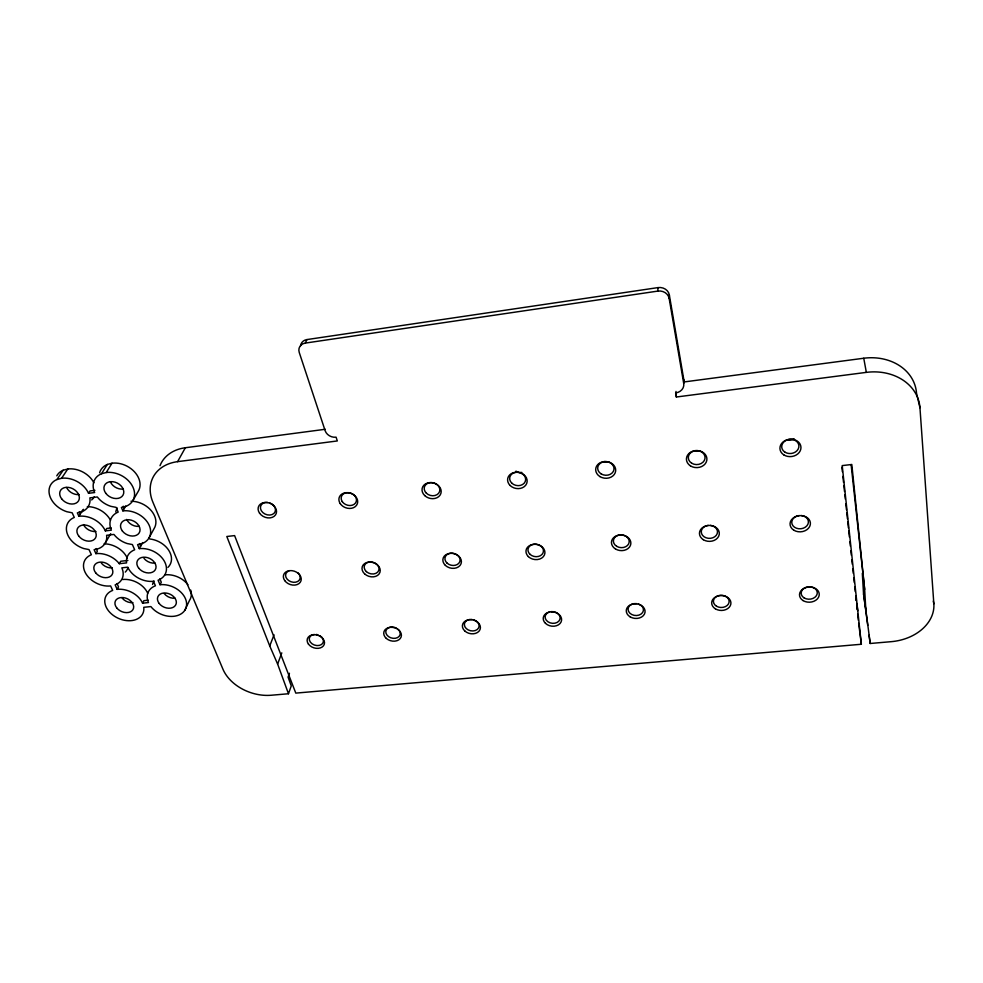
<?xml version="1.0" encoding="UTF-8"?>
<svg xmlns="http://www.w3.org/2000/svg" width="983" height="983" viewBox="0 0 983 983"><rect width="100%" height="100%" fill="white"/><g stroke="black" fill="none" stroke-linecap="round" stroke-linejoin="round"><path stroke-width="1.47" d="M869.033 635.215L870.213 643.484L891.286 641.666A45.55 34.331 -5.2 0 0 933.85 603.845L919.953 407.736A49.801 40.881 -10.6 0 0 866.342 372.373L676.353 397.009L675.64 392.942A9.597 8.282 -0.3 0 0 683.726 383.53L683.824 379.757L669.337 294.961A9.891 8.884 -1.6 0 0 658.02 287.601L306.991 339.565A9.351 7.864 26.7 0 0 300.614 345.758M676.353 397.009L675.985 391.443M683.726 383.53L669.165 298.5L669.337 294.961M669.165 298.5A9.941 8.908 -1.5 0 0 657.787 291.103L658.02 287.601M325.287 429.276L185.345 447.744L177.591 461.654A43.424 33.275 25.5 0 0 152.844 502.043L222.895 669.091A39.725 28.716 19.3 0 0 271.247 695.239L288.474 693.752L291.263 685.901L288.068 677.115L289.457 673.257M288.474 693.752L277.624 664.066L281.802 652.859M277.624 664.066L269.735 645.954L274.036 634.821M184.743 610.406L189.51 600.392A20.299 14.856 23.5 0 0 190.739 590.095M177.591 461.654L337.316 440.949L336.088 437.189A9.031 7.409 22.3 0 1 325.164 430.751L299.25 352.492A9.388 7.889 26.7 0 1 305.283 343.092L306.991 339.565M93.926 482.8A21.491 15.9 28.8 0 0 67.79 469.002L63.158 470.23L56.928 479.52A21.7 15.974 28.7 0 0 49.728 495.727A21.7 15.974 28.7 0 0 66.893 511.738L72.152 512.782L74.29 517.439A21.245 15.507 27.2 0 0 67.053 533.044A21.245 15.507 27.2 0 0 83.838 548.563L89.011 549.583L91.37 554.744A20.815 15.04 25.7 0 0 86.025 573.949A20.815 15.04 25.7 0 0 110.637 585.954L112.664 590.402A20.41 14.622 24.3 0 0 116.424 617.385A20.41 14.622 24.3 0 0 143.764 607.31L150.878 606.572A20.496 14.905 23.4 0 0 176.928 615.702A20.496 14.905 23.4 0 0 184.693 597.136A20.496 14.905 23.4 0 0 160.008 584.725L161.286 582.231L159.824 578.864M142.584 603.181L148.458 602.567A20.496 14.905 23.4 0 1 155.437 585.782L153.483 581.297A20.889 15.347 24.8 0 1 127.778 567.179L121.831 567.842A20.815 15.04 25.7 0 1 115.146 584.885L117.161 589.345A20.41 14.622 24.3 0 1 142.584 603.181L143.874 600.687L148.273 600.22M148.851 538.229L154.11 528.559A21.122 15.765 26.4 0 0 151.284 510.669A21.122 15.765 26.4 0 0 130.985 501.219M160.008 584.725L158.066 580.216A20.889 15.347 24.8 0 0 164.1 560.777A20.889 15.347 24.8 0 0 139.291 548.649L142.621 542.579M117.161 589.345L118.513 586.863L117.014 583.533M119.324 563.714L126.549 562.903A20.889 15.347 24.8 0 1 134.671 549.78L132.398 544.57L127.163 543.538A21.319 15.826 26.3 0 1 113.917 534.433L106.619 535.293A21.245 15.507 27.2 0 1 98.681 548.575L94.122 549.694L95.916 553.638A20.815 15.04 25.7 0 1 119.324 563.714L120.688 561.256L127.901 560.445M132.791 500.728L138.296 491.254A21.565 16.232 28 0 0 134.376 471.717A21.565 16.232 28 0 0 112.025 463.214L107.307 464.455A21.565 16.232 28 0 0 99.59 472.737M139.291 548.649L137.571 544.668L142.203 543.538A21.319 15.826 26.3 0 0 148.175 523.349A21.319 15.826 26.3 0 0 122.887 510.89L125.677 506.134M105.107 543.316L110.735 533.683M95.916 553.638L97.342 551.205L96.15 548.575M83.432 509.317L81.958 511.688L77.338 512.868L78.886 516.259A21.245 15.507 27.2 0 1 105.328 530.881L106.742 528.461L111.263 527.92M78.886 516.259L82.609 510.324M56.928 479.52L61.585 478.279A21.7 15.974 28.7 0 1 88.544 493.306L94.663 492.544A21.773 16.306 27.8 0 1 101.458 473.757L106.201 472.516L112.025 463.214M88.544 493.306L90.031 490.947L94.921 490.333M101.458 473.757L107.307 464.455M61.585 478.279L67.79 469.002M305.283 343.092L657.787 291.103M684.266 381.92L863.75 358.242A49.003 40.463 -11.1 0 1 916.512 393.163L919.953 407.736M105.328 530.881L111.349 530.156A21.319 15.826 26.3 0 1 118.193 512.082L116.141 507.375L110.833 506.331A21.773 16.306 27.8 0 1 97.305 496.956L89.895 497.877A21.7 15.974 28.7 0 1 81.958 511.688M870.213 643.484L865.851 610.087L864.659 589.382L851.806 464.492L842.21 465.598L861.354 644.258L295.797 693.113L234.605 535.6L226.815 536.497L269.735 645.954M79.353 511.615L80.385 513.876M123.293 506.208L124.288 508.506M139.488 543.562L140.63 546.216M122.887 510.89L121.388 507.461L126.094 506.27A21.773 16.306 27.8 0 0 131.98 485.307A21.773 16.306 27.8 0 0 106.201 472.516M933.285 601.105L933.85 603.845M863.75 358.242L866.342 372.373M851.106 464.59L864.659 589.382M862.324 573.335L863.541 593.892L865.851 610.087M867.743 625.335L863.541 593.892M855.775 596.091L856.377 600.515M856.783 603.451L857.778 610.812M861.354 644.258L858.663 623.308M841.903 467.269L842.394 471.815M842.886 476.374L843.537 482.432M843.856 485.467L844.508 491.525M844.839 494.56L845.319 499.106M845.81 503.652L846.461 509.722M846.793 512.757L847.444 518.815M847.764 521.85L848.415 527.92M848.747 530.943L849.398 537.013M849.877 541.559L850.369 546.106M850.86 550.652L851.352 555.211M851.831 559.757L852.322 564.303M852.814 568.85L853.305 573.396M853.785 577.943L854.276 582.501M854.768 587.048L855.259 591.594M855.738 596.14L856.23 600.662M856.709 605.196L857.201 609.718M857.692 614.252L858.331 620.285M160.02 465.672A42.797 33.053 25.7 0 1 185.345 447.744M683.824 379.757A9.56 8.257 -0.4 0 1 683.861 381.92M801.403 515.559A8.331 6.635 -3.9 0 1 806.982 525.708A8.331 6.635 -3.9 0 1 792.937 525.745A8.331 6.635 -3.9 0 1 799.216 515.571M398.14 629.292A7.348 5.542 15.3 0 1 395.461 638.262A7.348 5.542 15.3 0 1 385.803 631.381A7.348 5.542 15.3 0 1 396.628 628.223M297.874 572.782A7.508 5.714 20 0 1 297.824 581.408A7.508 5.714 20 0 1 287.085 579.098A7.508 5.714 20 0 1 288.977 570.865M473.88 619.868A7.446 5.701 12.2 0 1 477.234 629.501A7.446 5.701 12.2 0 1 464.959 626.859A7.446 5.701 12.2 0 1 471.963 619.45M710.39 525.389A8.122 6.525 0.6 0 1 716.263 535.342A8.122 6.525 0.6 0 1 702.562 535.366A8.122 6.525 0.6 0 1 708.264 525.389M319.721 635.62A7.262 5.394 17.9 0 1 321.527 644.492A7.262 5.394 17.9 0 1 310.309 642.071A7.262 5.394 17.9 0 1 314.302 634.44M316.133 634.465A7.262 5.394 17.9 0 1 317.988 634.858M269.551 502.866A7.766 6.058 22.6 0 1 273.974 513.384A7.766 6.058 22.6 0 1 261.294 510.669A7.766 6.058 22.6 0 1 267.585 502.448M794.129 438.725A8.491 7.053 -6 0 1 787.838 440.187M700.068 450.742A8.269 6.918 -0.4 0 1 693.765 450.816M115.785 511.873A21.122 15.765 26.4 0 1 117.247 508.002M152.562 584.504A20.299 14.856 23.5 0 1 154.048 580.916M165.046 574.846A20.299 14.856 23.5 0 1 187.888 584.688M149.699 538.954A20.692 15.286 24.9 0 1 168.769 550.345A20.692 15.286 24.9 0 1 167.958 567.363M123.133 489.03A10.346 7.79 28 0 1 110.403 481.891M175.048 598.205A9.744 7.127 23.5 0 1 164.186 593.535M154.995 563.087A9.928 7.336 24.9 0 1 143.936 558.307M139.193 526.347A10.137 7.569 26.4 0 1 126.709 519.405M128.011 567.67A20.618 14.991 25.9 0 1 125.259 572.094M104.063 543.82A20.618 14.991 25.9 0 1 127.249 558.086M122.556 579.503A20.225 14.585 24.5 0 1 147.72 593.253M79.316 494.56A10.322 7.631 28.8 0 1 66.598 487.482M87.327 506.626A21.048 15.445 27.3 0 1 110.465 520.216M94.319 496.759A21.491 15.9 28.8 0 1 91.64 499.954M56.768 475.833A21.491 15.9 28.8 0 1 63.158 470.23M132.938 602.64A9.707 7.004 24.5 0 1 122.101 598.008M112.369 567.855A9.891 7.2 25.9 0 1 101.347 563.112M95.965 531.484A10.1 7.409 27.3 0 1 83.494 524.603M521.875 472.418A7.938 6.611 11 0 1 519.835 472.43M517.808 472A7.938 6.611 11 0 1 515.952 471.152M551.144 611.623A7.557 5.849 8.7 0 1 559.941 619.29A7.557 5.849 8.7 0 1 547.936 621.772A7.557 5.849 8.7 0 1 549.276 612.004M608.649 461.985A8.085 6.77 5.4 0 1 604.508 461.568M638.483 604.029A7.704 5.984 5 0 1 641.162 614.006A7.704 5.984 5 0 1 628.518 611.291A7.704 5.984 5 0 1 636.517 603.599M793.76 530.156A10.199 8.122 -3.9 0 0 810.287 524.787A10.199 8.122 -3.9 0 0 796.635 516.198A10.199 8.122 -3.9 0 0 793.76 530.156M446.982 563.038A7.68 6.07 13.7 0 0 459.786 561.698A7.68 6.07 13.7 0 0 450.742 553.196A7.68 6.07 13.7 0 0 446.982 563.038M445.373 565.385A9.4 7.422 13.7 0 0 461.039 563.763A9.4 7.422 13.7 0 0 449.981 553.355A9.4 7.422 13.7 0 0 445.373 565.385M715.415 608.858A9.633 7.471 1.1 0 0 730.848 604.053A9.633 7.471 1.1 0 0 717.639 596.054A9.633 7.471 1.1 0 0 715.415 608.858M716.472 606.192A7.876 6.107 1.1 0 0 729.079 602.26A7.876 6.107 1.1 0 0 718.278 595.723A7.876 6.107 1.1 0 0 716.472 606.192M386.282 638.385A8.994 6.783 15.3 0 0 401.113 637.021A8.994 6.783 15.3 0 0 390.312 627.338A8.994 6.783 15.3 0 0 386.282 638.385M284.726 580.609A9.191 6.979 20 0 0 300.22 582.354A9.191 6.979 20 0 0 291.976 570.668A9.191 6.979 20 0 0 284.726 580.609M464.799 630.975A9.105 6.967 12.2 0 0 480.036 629.562A9.105 6.967 12.2 0 0 469.382 619.72A9.105 6.967 12.2 0 0 464.799 630.975M703.349 539.716A9.941 7.975 0.6 0 0 719.249 534.457A9.941 7.975 0.6 0 0 705.573 526.016A9.941 7.975 0.6 0 0 703.349 539.716M366.364 571.615A7.581 5.886 17.1 0 0 378.811 570.312A7.581 5.886 17.1 0 0 369.633 561.957A7.581 5.886 17.1 0 0 366.364 571.615M364.693 573.937A9.277 7.2 17.1 0 0 379.942 572.364A9.277 7.2 17.1 0 0 368.711 562.129A9.277 7.2 17.1 0 0 364.693 573.937M804.094 597.897A8.073 6.217 -2.7 0 0 817.18 593.879A8.073 6.217 -2.7 0 0 806.404 587.232A8.073 6.217 -2.7 0 0 804.094 597.897M803.086 600.588A9.879 7.594 -2.6 0 0 819.122 595.686A9.879 7.594 -2.6 0 0 805.925 587.551A9.879 7.594 -2.6 0 0 803.086 600.588M308.404 644.049A8.896 6.586 17.9 0 0 323.468 645.806A8.896 6.586 17.9 0 0 315.58 634.785A8.896 6.586 17.9 0 0 308.404 644.049M259.549 513.163A9.511 7.409 22.6 0 0 275.523 514.895A9.511 7.409 22.6 0 0 266.885 502.497A9.511 7.409 22.6 0 0 259.549 513.163M342.231 501.576A7.839 6.254 19.6 0 0 355.527 503.001A7.839 6.254 19.6 0 0 348.719 492.692A7.839 6.254 19.6 0 0 342.231 501.576M340.216 503.591A9.597 7.655 19.6 0 0 356.497 505.348A9.597 7.655 19.6 0 0 348.166 492.716A9.597 7.655 19.6 0 0 340.216 503.591M691.627 463.177A8.38 6.979 -0.1 0 0 705.008 458.459A8.38 6.979 -0.1 0 0 693.42 451.172A8.38 6.979 -0.1 0 0 691.627 463.177M690.471 465.893A10.26 8.54 -0.1 0 0 706.851 460.13A10.26 8.54 -0.1 0 0 692.683 451.222A10.26 8.54 -0.1 0 0 690.471 465.893M784.876 452.119A8.614 7.102 -5.6 0 0 798.81 447.29A8.614 7.102 -5.6 0 0 787.248 439.88A8.614 7.102 -5.6 0 0 784.876 452.119M783.795 454.871A10.543 8.7 -5.6 0 0 800.838 448.985A10.543 8.7 -5.6 0 0 786.695 439.892A10.543 8.7 -5.6 0 0 783.795 454.871M159.148 603.439A9.83 7.151 23.4 0 0 175.478 605.331A9.83 7.151 23.4 0 0 166.053 593.044A9.83 7.151 23.4 0 0 159.148 603.439M138.628 568.039A10.027 7.36 24.8 0 0 155.191 569.919A10.027 7.36 24.8 0 0 145.521 557.25A10.027 7.36 24.8 0 0 138.628 568.039M122.371 530.992A10.235 7.594 26.3 0 0 139.205 532.872A10.235 7.594 26.3 0 0 129.277 519.774A10.235 7.594 26.3 0 0 122.371 530.992M105.845 493.355A10.457 7.827 27.8 0 0 122.961 495.223A10.457 7.827 27.8 0 0 112.775 481.695A10.457 7.827 27.8 0 0 105.845 493.355M61.696 498.897A10.42 7.667 28.7 0 0 78.615 500.752A10.42 7.667 28.7 0 0 68.269 487.359A10.42 7.667 28.7 0 0 61.696 498.897M116.719 607.875A9.793 7.016 24.3 0 0 132.877 609.755A9.793 7.016 24.3 0 0 123.317 597.59A9.793 7.016 24.3 0 0 116.719 607.875M95.683 572.819A9.99 7.225 25.7 0 0 112.074 574.686A9.99 7.225 25.7 0 0 102.244 562.141A9.99 7.225 25.7 0 0 95.683 572.819M78.824 536.153A10.199 7.446 27.2 0 0 95.486 538.02A10.199 7.446 27.2 0 0 85.398 525.057A10.199 7.446 27.2 0 0 78.824 536.153M529.898 554.215A7.79 6.23 9.6 0 0 543.058 552.851A7.79 6.23 9.6 0 0 534.15 544.189A7.79 6.23 9.6 0 0 529.898 554.215M528.338 556.587A9.535 7.618 9.7 0 0 544.447 554.928A9.535 7.618 9.7 0 0 533.56 544.324A9.535 7.618 9.7 0 0 528.338 556.587M511.713 483.071A8.048 6.648 11 0 0 525.266 481.486A8.048 6.648 11 0 0 516.001 472.307A8.048 6.648 11 0 0 511.713 483.071M510.079 485.442A9.842 8.134 11.1 0 0 526.679 483.525A9.842 8.134 11.1 0 0 515.35 472.295A9.842 8.134 11.1 0 0 510.079 485.442M616.697 546.327A7.938 6.389 5.2 0 0 629.181 542.125A7.938 6.389 5.2 0 0 617.988 535.354A7.938 6.389 5.2 0 0 616.697 546.327M615.53 548.993A9.719 7.803 5.2 0 0 630.828 543.857A9.719 7.803 5.2 0 0 617.127 535.563A9.719 7.803 5.2 0 0 615.53 548.993M545.467 623.345A9.252 7.151 8.7 0 0 561.121 621.907A9.252 7.151 8.7 0 0 550.627 611.893A9.252 7.151 8.7 0 0 545.467 623.345M599.925 476.583A10.027 8.355 5.6 0 0 615.665 470.955A10.027 8.355 5.6 0 0 601.473 462.194A10.027 8.355 5.6 0 0 599.925 476.583M424.693 495.555A9.707 7.901 15.7 0 0 440.814 493.687A9.707 7.901 15.7 0 0 429.313 482.653A9.707 7.901 15.7 0 0 424.693 495.555M630.177 616.882A9.425 7.311 5 0 0 645.045 612.188A9.425 7.311 5 0 0 631.811 604.312A9.425 7.311 5 0 0 630.177 616.882M601.141 473.892A8.196 6.832 5.6 0 0 613.994 469.284A8.196 6.832 5.6 0 0 602.395 462.133A8.196 6.832 5.6 0 0 601.141 473.892M426.376 493.196A7.925 6.463 15.8 0 0 439.548 491.66A7.925 6.463 15.8 0 0 430.149 482.641A7.925 6.463 15.8 0 0 426.376 493.196"/></g></svg>
